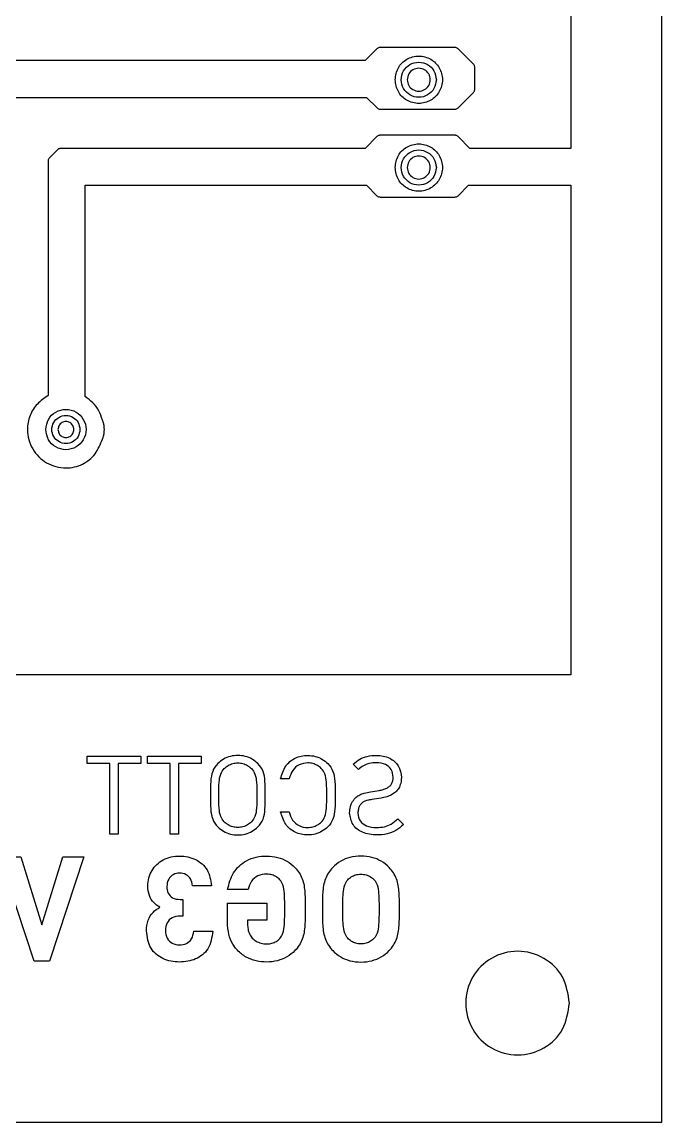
# Model space of a CAD drawing. Extents: x 3 to 107, y 3 to 87.
# Drawn here: x 88.86 to 107.36, y 2.94 to 34.76 of the extents above; entities that cross this region are included whole.
import ezdxf

# ---------------------------------------------------------------- set-up
doc = ezdxf.new("R2010")
doc.units = 0
doc.layers.add('ScottBernardi_VCdelay_PCB', color=7, linetype='CONTINUOUS')

msp = doc.modelspace()

# ---------------------------------------------------------------- linework, layer by layer
at = {"layer": 'ScottBernardi_VCdelay_PCB', "color": 7}
for points in [[(3.175, 2.94005), (107.362272, 2.94005), (107.362272, 86.901161), (3.175, 86.901161), (3.175, 2.94005), (3.175, 2.94005)], [(101.464533, 41.778414), (101.765806, 42.079686), (104.727375, 42.079686), (104.727375, 31.103006), (101.806022, 31.103006), (101.464533, 31.444142)], [(99.121736, 33.984142), (98.7806, 33.642653), (84.902322, 33.642653), (84.902322, 33.642653)], [(101.371047, 34.022947), (99.215222, 34.022947)], [(101.910797, 33.537525), (101.464533, 33.984142)], [(101.94925, 32.812919), (101.94925, 33.444039)], [(85.602939, 26.463625), (85.602939, 32.574089), (98.820817, 32.574089), (99.122089, 32.273169)], [(101.464181, 32.273169), (101.910797, 32.719433)], [(99.215222, 32.234364), (101.371047, 32.234364)], [(99.121736, 31.444142), (98.779894, 31.103006), (89.981969, 31.103006)], [(101.371047, 31.4833), (99.215222, 31.4833)], [(89.888836, 31.063847), (89.653181, 30.828544)], [(89.614022, 30.735058), (89.614022, 23.950083)], [(101.464533, 29.733169), (101.765453, 30.034089), (104.727375, 30.034089), (104.727375, 15.875), (70.379167, 15.875), (70.379167, 5.9563), (30.992939, 5.9563), (30.992939, 11.685058)], [(90.683292, 23.923625), (90.683292, 30.034089), (98.820464, 30.034089), (99.121736, 29.733169)], [(99.215222, 29.694364), (101.371047, 29.694364)], [(98.584456, 13.138503), (98.429233, 13.294078)], [(96.584206, 12.868628), (96.336556, 12.868628)], [(98.933706, 12.490803), (99.181708, 12.528903)], [(99.238858, 12.309828), (98.975333, 12.268553)], [(96.336556, 11.916128), (96.578208, 11.916128)], [(99.721458, 11.706578), (99.886558, 11.541478)], [(94.338775, 9.773356), (93.788089, 9.773356)], [(95.392875, 9.667522), (94.800208, 9.667522)], [(93.428608, 9.375422), (93.508689, 9.375422), (93.508689, 8.896703), (93.428608, 8.896703)], [(94.795975, 8.828969), (94.795975, 9.269236), (95.934742, 9.269236), (95.934742, 8.778169), (95.380175, 8.778169), (95.380175, 8.664222)], [(93.821956, 8.456789), (94.372642, 8.456789)]]:
    msp.add_lwpolyline(points, dxfattribs=at)
for points in [[(90.745381, 13.306778), (90.745381, 13.522678), (92.295133, 13.522678), (92.295133, 13.306778), (91.641083, 13.306778), (91.641083, 11.261725), (91.399783, 11.261725), (91.399783, 13.306778), (90.745381, 13.306778), (90.745381, 13.306778)], [(92.485281, 13.306778), (92.485281, 13.522678), (94.035033, 13.522678), (94.035033, 13.306778), (93.380631, 13.306778), (93.380631, 11.261725), (93.139683, 11.261725), (93.139683, 13.306778), (92.485281, 13.306778), (92.485281, 13.306778)], [(88.209967, 10.607322), (88.8238, 10.607322), (89.429167, 8.643056), (90.034886, 10.607322), (90.644133, 10.607322), (89.6493, 7.592836), (89.209033, 7.592836), (88.209967, 10.607322), (88.209967, 10.607322)]]:
    msp.add_lwpolyline(points, close=True, dxfattribs=at)
for points, knots in [([(99.215222, 34.022947), (99.203689, 34.022025), (99.180683, 34.020185), (99.148096, 34.006633), (99.130539, 33.991653), (99.121736, 33.984142)], [0, 0, 0, 0, 0.034575, 0.068971, 0.103555, 0.103555, 0.103555, 0.103555]), ([(99.645611, 33.087381), (99.664485, 32.966814), (99.701691, 32.729141), (99.97408, 32.467551), (100.329447, 32.370247), (100.688599, 32.467516), (100.950116, 32.729109), (101.047517, 33.087347), (100.950138, 33.445568), (100.688546, 33.707), (100.329447, 33.804111), (99.974133, 33.706965), (99.701674, 33.445534), (99.66448, 33.207922), (99.645611, 33.087381)], [0, 0, 0, 0, 0.357652, 0.705036, 1.062687, 1.420579, 1.768028, 2.125683, 2.483249, 2.830578, 3.188446, 3.546073, 3.893338, 4.250901, 4.250901, 4.250901, 4.250901]), ([(101.464533, 33.984142), (101.455731, 33.991653), (101.438173, 34.006633), (101.405586, 34.020185), (101.38258, 34.022025), (101.371047, 34.022947)], [0, 0, 0, 0, 0.034585, 0.06898, 0.103555, 0.103555, 0.103555, 0.103555]), ([(100.838353, 33.087381), (100.824353, 33.176898), (100.796763, 33.353324), (100.594286, 33.54732), (100.330502, 33.619236), (100.063955, 33.547341), (99.86981, 33.353271), (99.797732, 33.087347), (99.869831, 32.821406), (100.063901, 32.627174), (100.330502, 32.555123), (100.594338, 32.627196), (100.796746, 32.821352), (100.824348, 32.997838), (100.838353, 33.087381)], [0, 0, 0, 0, 0.26551, 0.523277, 0.788916, 1.054466, 1.312113, 1.577599, 1.843174, 2.10094, 2.366515, 2.632177, 2.890064, 3.155663, 3.155663, 3.155663, 3.155663]), ([(99.998389, 33.087381), (100.007549, 33.145749), (100.025611, 33.260836), (100.157638, 33.387392), (100.329772, 33.434484), (100.503763, 33.387427), (100.63059, 33.26087), (100.677878, 33.087347), (100.630568, 32.913807), (100.503817, 32.787088), (100.329771, 32.739874), (100.157585, 32.787124), (100.025627, 32.91384), (100.007554, 33.028987), (99.998389, 33.087381)], [0, 0, 0, 0, 0.173147, 0.341398, 0.51461, 0.688061, 0.856376, 1.029527, 1.202767, 1.371202, 1.544677, 1.717913, 1.886283, 2.059519, 2.059519, 2.059519, 2.059519]), ([(101.94925, 33.444039), (101.948351, 33.455567), (101.94656, 33.478546), (101.933221, 33.511173), (101.918286, 33.528724), (101.910797, 33.537525)], [0, 0, 0, 0, 0.034563, 0.068894, 0.103423, 0.103423, 0.103423, 0.103423]), ([(101.910797, 32.719433), (101.918286, 32.728234), (101.933221, 32.745785), (101.94656, 32.778412), (101.948351, 32.801391), (101.94925, 32.812919)], [0, 0, 0, 0, 0.034529, 0.06886, 0.103423, 0.103423, 0.103423, 0.103423]), ([(99.122089, 32.273169), (99.130861, 32.265661), (99.148336, 32.250705), (99.180791, 32.237113), (99.203718, 32.235282), (99.215222, 32.234364)], [0, 0, 0, 0, 0.034512, 0.068751, 0.103235, 0.103235, 0.103235, 0.103235]), ([(101.371047, 32.234364), (101.382552, 32.235282), (101.405478, 32.237113), (101.437933, 32.250705), (101.455408, 32.265661), (101.464181, 32.273169)], [0, 0, 0, 0, 0.034485, 0.068723, 0.103235, 0.103235, 0.103235, 0.103235]), ([(99.215222, 31.4833), (99.203688, 31.482377), (99.180669, 31.480536), (99.14804, 31.466881), (99.13053, 31.451744), (99.121736, 31.444142)], [0, 0, 0, 0, 0.034577, 0.069008, 0.103744, 0.103744, 0.103744, 0.103744]), ([(99.645611, 30.547381), (99.66449, 30.426789), (99.701707, 30.189056), (99.974028, 29.927306), (100.329447, 29.829844), (100.688654, 29.927271), (100.95009, 30.189022), (101.047539, 30.547303), (100.950054, 30.905545), (100.68862, 31.167146), (100.329447, 31.264563), (99.97406, 31.16711), (99.70175, 30.905513), (99.664501, 30.667888), (99.645611, 30.547381)], [0, 0, 0, 0, 0.35774, 0.705244, 1.06292, 1.420835, 1.768404, 2.126147, 2.483651, 2.831155, 3.189067, 3.546739, 3.894179, 4.251679, 4.251679, 4.251679, 4.251679]), ([(101.464533, 31.444142), (101.45574, 31.451744), (101.43823, 31.466881), (101.4056, 31.480536), (101.382581, 31.482377), (101.371047, 31.4833)], [0, 0, 0, 0, 0.034736, 0.069167, 0.103744, 0.103744, 0.103744, 0.103744]), ([(89.981969, 31.103006), (89.970464, 31.102087), (89.947525, 31.100255), (89.915027, 31.086559), (89.897599, 31.071446), (89.888836, 31.063847)], [0, 0, 0, 0, 0.034487, 0.06876, 0.103424, 0.103424, 0.103424, 0.103424]), ([(100.838353, 30.547381), (100.824348, 30.636923), (100.796746, 30.813409), (100.594338, 31.007565), (100.330502, 31.079639), (100.0639, 31.007586), (99.869837, 30.813359), (99.79771, 30.547391), (99.869915, 30.281429), (100.063827, 30.087028), (100.330502, 30.014671), (100.594411, 30.08705), (100.796671, 30.281373), (100.824327, 30.457872), (100.838353, 30.547381)], [0, 0, 0, 0, 0.265598, 0.523485, 0.789148, 1.054722, 1.312489, 1.578063, 1.843575, 2.101517, 2.367136, 2.632843, 2.890905, 3.156441, 3.156441, 3.156441, 3.156441]), ([(99.998389, 30.547381), (100.007554, 30.605774), (100.025627, 30.720921), (100.157585, 30.847637), (100.329772, 30.894887), (100.503814, 30.847673), (100.630577, 30.720954), (100.677873, 30.547303), (100.630613, 30.373613), (100.503848, 30.246745), (100.329772, 30.19952), (100.157552, 30.24678), (100.025584, 30.373647), (100.007543, 30.488903), (99.998389, 30.547381)], [0, 0, 0, 0, 0.173236, 0.341606, 0.514842, 0.688317, 0.856753, 1.029992, 1.203471, 1.37197, 1.545449, 1.718688, 1.887124, 2.060599, 2.060599, 2.060599, 2.060599]), ([(89.653181, 30.828544), (89.645579, 30.819751), (89.630442, 30.802241), (89.616786, 30.769611), (89.614945, 30.746592), (89.614022, 30.735058)], [0, 0, 0, 0, 0.034736, 0.069167, 0.103744, 0.103744, 0.103744, 0.103744]), ([(99.121736, 29.733169), (99.130539, 29.725659), (99.148096, 29.710678), (99.180683, 29.697126), (99.203689, 29.695286), (99.215222, 29.694364)], [0, 0, 0, 0, 0.034585, 0.06898, 0.103555, 0.103555, 0.103555, 0.103555]), ([(101.371047, 29.694364), (101.38258, 29.695286), (101.405586, 29.697126), (101.438173, 29.710678), (101.455731, 29.725659), (101.464533, 29.733169)], [0, 0, 0, 0, 0.034575, 0.068971, 0.103555, 0.103555, 0.103555, 0.103555]), ([(89.614022, 23.950083), (89.50314, 23.87646), (89.28127, 23.729144), (89.067685, 23.375586), (88.978179, 22.913413), (89.120771, 22.387228), (89.545367, 21.963006), (90.097363, 21.812496), (90.612464, 21.933166), (91.006345, 22.24466), (91.124584, 22.543921), (91.184236, 22.6949)], [0, 0, 0, 0, 0.395306, 0.790986, 1.200605, 1.781635, 2.346098, 2.927127, 3.415155, 3.886651, 4.366724, 4.366724, 4.366724, 4.366724]), ([(91.184236, 23.244528), (91.152374, 23.3367), (91.08924, 23.519343), (90.914872, 23.755486), (90.760347, 23.867679), (90.683292, 23.923625)], [0, 0, 0, 0, 0.29154, 0.577693, 0.86231, 0.86231, 0.86231, 0.86231]), ([(89.544878, 22.969714), (89.56094, 22.866995), (89.592596, 22.664561), (89.824618, 22.441835), (90.12713, 22.35907), (90.432833, 22.441836), (90.655463, 22.664557), (90.738379, 22.969626), (90.655349, 23.274649), (90.432872, 23.497396), (90.12713, 23.580454), (89.824578, 23.497395), (89.592714, 23.274653), (89.560973, 23.072315), (89.544878, 22.969714)], [0, 0, 0, 0, 0.304688, 0.600464, 0.90498, 1.209496, 1.505272, 1.80996, 2.114345, 2.410231, 2.714789, 3.019346, 3.315232, 3.619618, 3.619618, 3.619618, 3.619618]), ([(90.534067, 22.969714), (90.52287, 23.041284), (90.500796, 23.182387), (90.339093, 23.337779), (90.12804, 23.395565), (89.914769, 23.33778), (89.759588, 23.182384), (89.701849, 22.969626), (89.759474, 22.756823), (89.914809, 22.601451), (90.12804, 22.543959), (90.339053, 22.60145), (90.500914, 22.756826), (90.522903, 22.898026), (90.534067, 22.969714)], [0, 0, 0, 0, 0.212308, 0.418577, 0.631057, 0.843537, 1.049806, 1.262114, 1.474725, 1.680883, 1.893322, 2.105761, 2.311919, 2.52453, 2.52453, 2.52453, 2.52453]), ([(90.534067, 22.969714), (90.52287, 23.041284), (90.500796, 23.182387), (90.339093, 23.337779), (90.12804, 23.395565), (89.914769, 23.33778), (89.759588, 23.182384), (89.701849, 22.969626), (89.759474, 22.756823), (89.914809, 22.601451), (90.12804, 22.543959), (90.339053, 22.60145), (90.500914, 22.756826), (90.522903, 22.898026), (90.534067, 22.969714)], [0, 0, 0, 0, 0.212308, 0.418577, 0.631057, 0.843537, 1.049806, 1.262114, 1.474725, 1.680883, 1.893322, 2.105761, 2.311919, 2.52453, 2.52453, 2.52453, 2.52453]), ([(91.184236, 22.6949), (91.195048, 22.723659), (91.216874, 22.781719), (91.235177, 22.874324), (91.241877, 22.969584), (91.235151, 23.064867), (91.216837, 23.157459), (91.195044, 23.215662), (91.184236, 23.244528)], [0, 0, 0, 0, 0.092045, 0.18582, 0.281984, 0.377757, 0.471609, 0.56395, 0.56395, 0.56395, 0.56395]), ([(89.897656, 22.969714), (89.904026, 23.0102), (89.91659, 23.09006), (90.008104, 23.177928), (90.127498, 23.210765), (90.248177, 23.177986), (90.335964, 23.090038), (90.368678, 22.96967), (90.336021, 22.849279), (90.248157, 22.761344), (90.127498, 22.728711), (90.008124, 22.7614), (89.916531, 22.849261), (89.904009, 22.929168), (89.897656, 22.969714)], [0, 0, 0, 0, 0.120121, 0.236938, 0.357059, 0.477331, 0.594093, 0.714193, 0.834445, 0.951151, 1.071403, 1.191503, 1.308265, 1.428537, 1.428537, 1.428537, 1.428537]), ([(94.307731, 12.392731), (94.306844, 12.526556), (94.305316, 12.757295), (94.346715, 13.082598), (94.49804, 13.302074), (94.682734, 13.443275), (94.882425, 13.524743), (95.098306, 13.55038), (95.314184, 13.524741), (95.513885, 13.443282), (95.698575, 13.302013), (95.850114, 13.082677), (95.891946, 12.757293), (95.887665, 12.392535), (95.891927, 12.027715), (95.850204, 11.702039), (95.698531, 11.482729), (95.513888, 11.341471), (95.314183, 11.260015), (95.098306, 11.234375), (94.882426, 11.260013), (94.682731, 11.341479), (94.498084, 11.482668), (94.346625, 11.702119), (94.305336, 12.027712), (94.306851, 12.258719), (94.307731, 12.392731)], [0, 0, 0, 0, 0.402701, 0.694328, 0.964624, 1.175788, 1.385597, 1.603418, 1.821238, 2.031048, 2.242211, 2.512645, 2.804289, 3.20699, 3.610266, 3.902167, 4.172492, 4.383656, 4.593465, 4.811286, 5.029107, 5.238916, 5.450079, 5.720267, 6.01215, 6.415426, 6.415426, 6.415426, 6.415426]), ([(96.336556, 12.868628), (96.373382, 12.996771), (96.443511, 13.240791), (96.748218, 13.494027), (97.068291, 13.556415), (97.336115, 13.52452), (97.535846, 13.443315), (97.721034, 13.302193), (97.872571, 13.082653), (97.914429, 12.757302), (97.910136, 12.392535), (97.914409, 12.027706), (97.872661, 11.702063), (97.720991, 11.482551), (97.535846, 11.341433), (97.336125, 11.260255), (97.068441, 11.228269), (96.748623, 11.291323), (96.442469, 11.543197), (96.372978, 11.787881), (96.336556, 11.916128)], [0, 0, 0, 0, 0.392204, 0.746862, 1.122645, 1.339053, 1.54943, 1.760957, 2.031391, 2.323035, 2.725736, 3.129012, 3.420913, 3.691238, 3.902764, 4.113142, 4.32955, 4.70472, 5.060515, 5.452396, 5.452396, 5.452396, 5.452396]), ([(98.429233, 13.294078), (98.492194, 13.34543), (98.615267, 13.445812), (98.850661, 13.528989), (99.145967, 13.553627), (99.483282, 13.503169), (99.773219, 13.255107), (99.838402, 12.962628), (99.815728, 12.740236), (99.757529, 12.592387), (99.662065, 12.479351), (99.540445, 12.398509), (99.39896, 12.341034), (99.294323, 12.320639), (99.238858, 12.309828)], [0, 0, 0, 0, 0.242233, 0.473511, 0.734629, 1.129326, 1.462956, 1.810548, 1.978952, 2.130602, 2.279446, 2.415117, 2.565141, 2.734361, 2.734361, 2.734361, 2.734361]), ([(94.549031, 12.392731), (94.54911, 12.26712), (94.549238, 12.062392), (94.581318, 11.789888), (94.690097, 11.626144), (94.817027, 11.527827), (94.951905, 11.47193), (95.098306, 11.452361), (95.244706, 11.47193), (95.379585, 11.527827), (95.506514, 11.626144), (95.615297, 11.789887), (95.64735, 12.062392), (95.647723, 12.392511), (95.647347, 12.722608), (95.61526, 12.994852), (95.506531, 13.158606), (95.379583, 13.256928), (95.244706, 13.312825), (95.098306, 13.332394), (94.951905, 13.312825), (94.817028, 13.256928), (94.69008, 13.158606), (94.581355, 12.994852), (94.549241, 12.722608), (94.549111, 12.518126), (94.549031, 12.392731)], [0, 0, 0, 0, 0.37819, 0.616402, 0.807441, 0.949212, 1.093281, 1.240264, 1.387248, 1.531317, 1.673087, 1.864126, 2.102338, 2.480528, 2.858065, 3.096175, 3.287258, 3.429028, 3.573097, 3.72008, 3.867064, 4.011133, 4.152903, 4.343986, 4.582095, 4.959633, 4.959633, 4.959633, 4.959633]), ([(96.578208, 11.916128), (96.605696, 11.831359), (96.658673, 11.667987), (96.864004, 11.494071), (97.083887, 11.448331), (97.26714, 11.471105), (97.402283, 11.525202), (97.529597, 11.622806), (97.637789, 11.787703), (97.669759, 12.061176), (97.670239, 12.392486), (97.669753, 12.723691), (97.637768, 12.99684), (97.529495, 13.161572), (97.402354, 13.259463), (97.267141, 13.313643), (97.084442, 13.336378), (96.865447, 13.291053), (96.663065, 13.115918), (96.611202, 12.953284), (96.584206, 12.868628)], [0, 0, 0, 0, 0.263066, 0.506999, 0.766317, 0.913179, 1.056549, 1.197466, 1.389271, 1.629152, 2.008256, 2.386616, 2.626227, 2.818, 2.959069, 3.102472, 3.249337, 3.507138, 3.748886, 4.011337, 4.011337, 4.011337, 4.011337]), ([(99.181708, 12.528903), (99.220612, 12.536784), (99.296568, 12.552171), (99.399863, 12.593416), (99.48736, 12.646343), (99.548955, 12.720719), (99.58217, 12.812345), (99.595349, 12.953714), (99.554907, 13.143235), (99.364506, 13.308206), (99.127534, 13.341623), (98.908808, 13.3212), (98.725268, 13.254127), (98.631308, 13.176975), (98.584456, 13.138503)], [0, 0, 0, 0, 0.118857, 0.232057, 0.332254, 0.422372, 0.515827, 0.61988, 0.847227, 1.065731, 1.328901, 1.541404, 1.723221, 1.904061, 1.904061, 1.904061, 1.904061]), ([(98.330456, 11.884378), (98.334336, 11.943662), (98.341804, 12.057752), (98.408833, 12.214551), (98.508262, 12.328574), (98.6251, 12.410294), (98.766522, 12.46277), (98.873154, 12.48065), (98.933706, 12.490803)], [0, 0, 0, 0, 0.177244, 0.341095, 0.500882, 0.625163, 0.765167, 0.949141, 0.949141, 0.949141, 0.949141]), ([(98.975333, 12.268553), (98.93051, 12.26161), (98.854413, 12.249823), (98.752259, 12.216195), (98.675355, 12.16145), (98.613388, 12.086459), (98.578761, 11.9869), (98.56316, 11.837858), (98.612345, 11.636382), (98.831632, 11.479804), (99.086713, 11.450857), (99.331804, 11.469648), (99.549787, 11.551436), (99.66219, 11.653016), (99.721458, 11.706578)], [0, 0, 0, 0, 0.136053, 0.230974, 0.31936, 0.415781, 0.517969, 0.630101, 0.865028, 1.097836, 1.387494, 1.619391, 1.832593, 2.07041, 2.07041, 2.07041, 2.07041]), ([(99.886558, 11.541478), (99.816469, 11.479078), (99.679068, 11.356749), (99.405677, 11.257593), (99.074173, 11.23059), (98.713198, 11.279317), (98.38494, 11.52111), (98.348728, 11.762549), (98.330456, 11.884378)], [0, 0, 0, 0, 0.279322, 0.54758, 0.853642, 1.272326, 1.62226, 1.978683, 1.978683, 1.978683, 1.978683]), ([(92.844408, 9.150703), (92.78087, 9.191437), (92.650335, 9.275123), (92.520509, 9.498161), (92.474635, 9.82836), (92.572397, 10.235763), (92.935286, 10.567735), (93.41181, 10.665429), (93.8823, 10.572035), (94.263857, 10.248727), (94.313106, 9.936229), (94.338775, 9.773356)], [0, 0, 0, 0, 0.22394, 0.460068, 0.745285, 1.210692, 1.654257, 2.142543, 2.616015, 3.057218, 3.537489, 3.537489, 3.537489, 3.537489]), ([(94.800208, 9.667522), (94.843931, 9.833405), (94.931897, 10.167143), (95.351919, 10.557759), (95.840016, 10.654351), (96.244158, 10.610607), (96.524765, 10.493267), (96.78431, 10.291595), (96.989302, 9.977538), (97.047198, 9.550349), (97.042066, 9.100185), (97.047234, 8.649924), (96.989205, 8.222787), (96.784432, 7.90776), (96.522566, 7.707167), (96.242296, 7.590581), (95.935044, 7.557028), (95.624187, 7.587114), (95.326448, 7.699788), (95.080829, 7.892373), (94.896653, 8.147115), (94.805036, 8.469079), (94.799201, 8.700827), (94.795975, 8.828969)], [0, 0, 0, 0, 0.506901, 1.019827, 1.622416, 1.938982, 2.230394, 2.521898, 2.915708, 3.318172, 3.793412, 4.2689, 4.671454, 5.065275, 5.358111, 5.651226, 5.964056, 6.275814, 6.580702, 6.905729, 7.198552, 7.50886, 7.892656, 7.892656, 7.892656, 7.892656]), ([(97.543056, 9.100256), (97.542254, 9.258381), (97.540774, 9.550546), (97.601009, 9.977812), (97.807167, 10.290836), (98.065566, 10.493344), (98.345928, 10.610954), (98.656909, 10.644131), (98.968477, 10.610822), (99.250464, 10.493495), (99.510584, 10.2917), (99.715551, 9.977528), (99.773468, 9.550354), (99.768338, 9.100175), (99.773476, 8.649956), (99.715549, 8.22269), (99.510677, 7.908432), (99.250397, 7.706922), (98.968465, 7.589685), (98.656909, 7.556381), (98.34594, 7.589554), (98.065632, 7.707072), (97.807073, 7.909296), (97.601011, 8.222405), (97.540767, 8.649764), (97.542252, 8.942045), (97.543056, 9.100256)], [0, 0, 0, 0, 0.475262, 0.878128, 1.272666, 1.563296, 1.853828, 2.172093, 2.491784, 2.784223, 3.075984, 3.469794, 3.872258, 4.347498, 4.822985, 5.22554, 5.619361, 5.910969, 6.203372, 6.523062, 6.841326, 7.131823, 7.422299, 7.816848, 8.219804, 8.695314, 8.695314, 8.695314, 8.695314]), ([(93.788089, 9.773356), (93.776799, 9.841977), (93.75552, 9.971324), (93.605715, 10.111611), (93.416648, 10.150725), (93.225022, 10.111034), (93.074207, 9.964701), (93.035452, 9.759486), (93.067458, 9.557884), (93.212547, 9.395677), (93.35199, 9.382605), (93.428608, 9.375422)], [0, 0, 0, 0, 0.203691, 0.383942, 0.574864, 0.764008, 0.949399, 1.168083, 1.363865, 1.546828, 1.769962, 1.769962, 1.769962, 1.769962]), ([(95.380175, 8.664222), (95.382361, 8.614028), (95.386602, 8.516646), (95.431675, 8.377459), (95.51048, 8.256211), (95.626686, 8.163488), (95.771825, 8.104533), (95.929444, 8.08624), (96.082131, 8.103579), (96.213336, 8.157875), (96.32727, 8.253849), (96.423825, 8.419365), (96.452485, 8.715951), (96.457341, 9.09988), (96.45244, 9.482854), (96.424046, 9.778256), (96.326388, 9.941986), (96.213415, 10.038823), (96.082453, 10.095861), (95.897636, 10.117245), (95.676724, 10.082223), (95.470192, 9.912174), (95.419627, 9.752174), (95.392875, 9.667522)], [0, 0, 0, 0, 0.150184, 0.291372, 0.433288, 0.577941, 0.730141, 0.897439, 1.048838, 1.186683, 1.31693, 1.489532, 1.745998, 2.196313, 2.645348, 2.899703, 3.071004, 3.202122, 3.340812, 3.492354, 3.756366, 3.989275, 4.250944, 4.250944, 4.250944, 4.250944]), ([(98.131842, 9.100256), (98.132959, 8.951085), (98.13471, 8.71733), (98.16641, 8.42177), (98.265019, 8.258582), (98.377831, 8.161368), (98.508554, 8.104647), (98.656804, 8.085911), (98.805628, 8.10485), (98.937902, 8.161171), (99.052428, 8.257877), (99.150139, 8.422042), (99.178782, 8.717489), (99.18359, 9.100209), (99.17874, 9.482874), (99.150211, 9.778293), (99.052314, 9.942282), (98.937982, 10.039173), (98.805604, 10.095382), (98.656804, 10.11421), (98.508578, 10.095584), (98.377751, 10.038975), (98.265134, 9.941577), (98.166338, 9.778565), (98.134752, 9.483035), (98.132975, 9.249359), (98.131842, 9.100256)], [0, 0, 0, 0, 0.449235, 0.703963, 0.875976, 1.006744, 1.14531, 1.297004, 1.4498, 1.590316, 1.72211, 1.893684, 2.148067, 2.597272, 3.046308, 3.300679, 3.472107, 3.604001, 3.744487, 3.897272, 4.048956, 4.18749, 4.318361, 4.490228, 4.744943, 5.194009, 5.194009, 5.194009, 5.194009]), ([(92.454589, 8.465256), (92.463237, 8.572187), (92.479051, 8.767711), (92.630296, 9.013771), (92.774699, 9.106121), (92.844408, 9.150703)], [0, 0, 0, 0, 0.31848, 0.582339, 0.828596, 0.828596, 0.828596, 0.828596]), ([(93.428608, 8.896703), (93.348069, 8.888895), (93.198156, 8.874362), (93.030909, 8.703145), (92.991459, 8.478704), (93.031606, 8.252979), (93.195901, 8.089192), (93.408352, 8.049917), (93.615533, 8.086237), (93.789921, 8.232247), (93.810718, 8.378019), (93.821956, 8.456789)], [0, 0, 0, 0, 0.236114, 0.439491, 0.663495, 0.89877, 1.100005, 1.316384, 1.521094, 1.717646, 1.948717, 1.948717, 1.948717, 1.948717]), ([(94.372642, 8.456789), (94.347497, 8.274637), (94.300832, 7.936581), (93.882239, 7.616851), (93.407187, 7.541237), (92.930209, 7.622255), (92.520325, 7.954391), (92.477388, 8.288078), (92.454589, 8.465256)], [0, 0, 0, 0, 0.530864, 0.985227, 1.459324, 1.947322, 2.404285, 2.921597, 2.921597, 2.921597, 2.921597]), ([(104.687511, 6.378928), (104.646286, 6.114459), (104.565065, 5.593408), (103.967823, 5.019852), (103.188877, 4.80739), (102.401749, 5.019853), (101.828571, 5.593405), (101.61586, 6.37884), (101.828685, 7.164229), (102.401709, 7.737806), (103.188877, 7.950563), (103.967863, 7.737805), (104.564947, 7.164233), (104.646253, 6.643279), (104.687511, 6.378928)], [0, 0, 0, 0, 0.784405, 1.545417, 2.32965, 3.113882, 3.874894, 4.659299, 5.443401, 6.204524, 6.988798, 7.773072, 8.534194, 9.318296, 9.318296, 9.318296, 9.318296])]:
    msp.add_open_spline(points, degree=3, knots=knots, dxfattribs=at)

doc.saveas('drawing.dxf')
